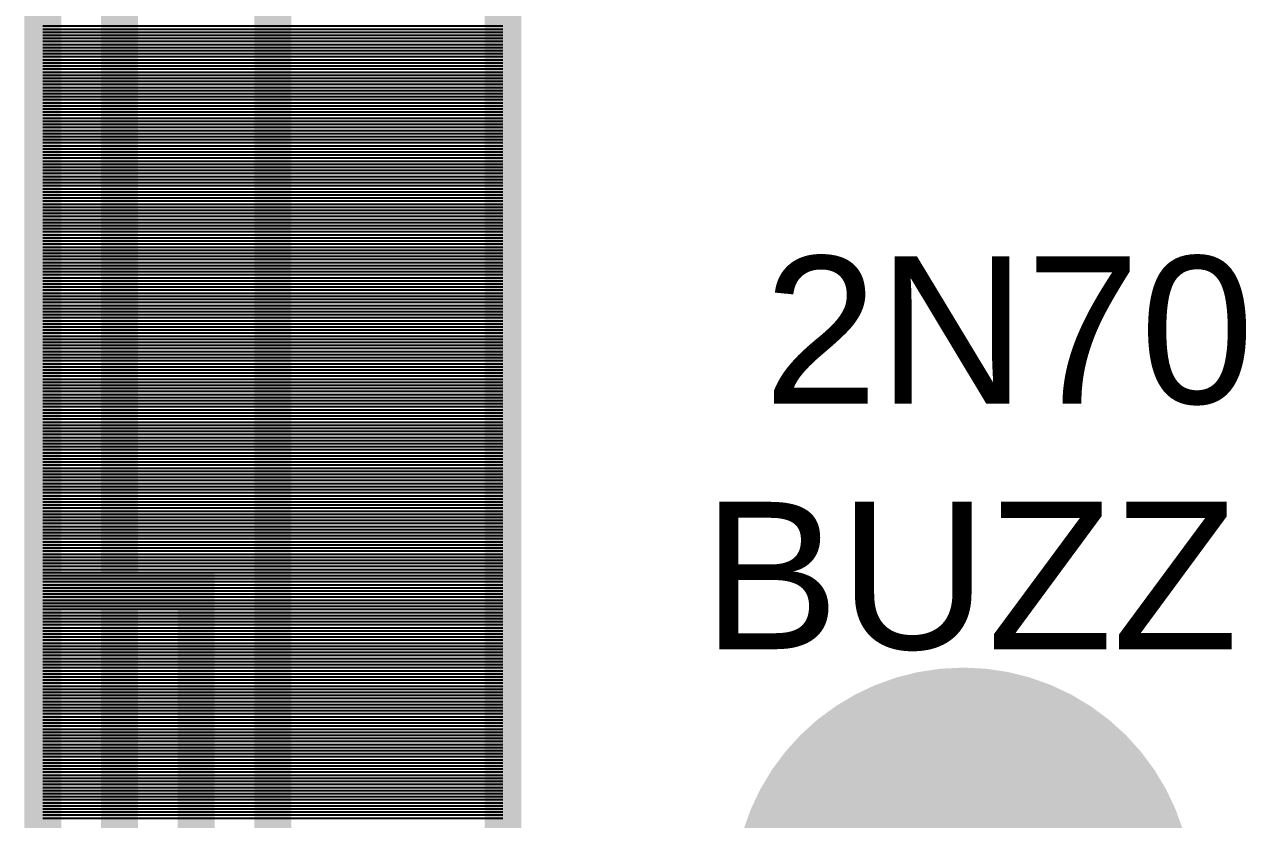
# Model space of a CAD drawing. Extents: x -1.19 to 1.19, y -1.21 to 1.21.
# Drawn here: x -1.171 to -0.7733, y -0.1785 to 0.0805 of the extents above; entities that cross this region are included whole.
import ezdxf

# ---------------------------------------------------------------- set-up
doc = ezdxf.new("R2010")
doc.units = 0
doc.layers.get('0').update_dxf_attribs({"linetype": 'CONTINUOUS'})

# ---------------------------------------------------------------- blocks, each defined once
blk = doc.blocks.new('EPAD')
at = {"const_width": 0.5}
blk.add_lwpolyline([(-0.25, 0, 1), (0.25, 0, 1)], format="xyb", close=True, dxfattribs=at)

msp = doc.modelspace()

# ---------------------------------------------------------------- linework, layer by layer
at = {"const_width": 0.012}
for points in [[(-1.165, -0.379), (-1.165, 1.17), (-1.09, 1.17), (-1.09, -0.379), (-1.165, -0.379)], [(-1.14, -0.429), (-1.14, 0.22), (-1.015, 0.22), (-1.015, -0.429), (-1.14, -0.429)], [(-1.165, -1.204), (-1.165, -0.104), (-1.115, -0.104), (-1.115, -1.204), (-1.165, -1.204)]]:
    msp.add_lwpolyline(points, dxfattribs=at)
for points in [[(-1.165, 0.08), (-1.09, 0.08)], [(-1.14, 0.08), (-1.015, 0.08)], [(-1.165, 0.079), (-1.09, 0.079)], [(-1.165, 0.078), (-1.09, 0.078)], [(-1.165, 0.077), (-1.09, 0.077)], [(-1.165, 0.076), (-1.09, 0.076)], [(-1.14, 0.079), (-1.015, 0.079)], [(-1.14, 0.078), (-1.015, 0.078)], [(-1.14, 0.077), (-1.015, 0.077)], [(-1.14, 0.076), (-1.015, 0.076)], [(-1.165, 0.075), (-1.09, 0.075)], [(-1.165, 0.074), (-1.09, 0.074)], [(-1.165, 0.073), (-1.09, 0.073)], [(-1.165, 0.072), (-1.09, 0.072)], [(-1.14, 0.075), (-1.015, 0.075)], [(-1.14, 0.074), (-1.015, 0.074)], [(-1.14, 0.073), (-1.015, 0.073)], [(-1.14, 0.072), (-1.015, 0.072)], [(-1.165, 0.071), (-1.09, 0.071)], [(-1.165, 0.07), (-1.09, 0.07)], [(-1.165, 0.069), (-1.09, 0.069)], [(-1.165, 0.068), (-1.09, 0.068)], [(-1.14, 0.071), (-1.015, 0.071)], [(-1.14, 0.07), (-1.015, 0.07)], [(-1.14, 0.069), (-1.015, 0.069)], [(-1.14, 0.068), (-1.015, 0.068)], [(-1.165, 0.067), (-1.09, 0.067)], [(-1.165, 0.066), (-1.09, 0.066)], [(-1.165, 0.065), (-1.09, 0.065)], [(-1.165, 0.064), (-1.09, 0.064)], [(-1.14, 0.067), (-1.015, 0.067)], [(-1.14, 0.066), (-1.015, 0.066)], [(-1.14, 0.065), (-1.015, 0.065)], [(-1.14, 0.064), (-1.015, 0.064)], [(-1.165, 0.063), (-1.09, 0.063)], [(-1.165, 0.062), (-1.09, 0.062)], [(-1.165, 0.061), (-1.09, 0.061)], [(-1.165, 0.06), (-1.09, 0.06)], [(-1.14, 0.063), (-1.015, 0.063)], [(-1.14, 0.062), (-1.015, 0.062)], [(-1.14, 0.061), (-1.015, 0.061)], [(-1.14, 0.06), (-1.015, 0.06)], [(-1.165, 0.059), (-1.09, 0.059)], [(-1.165, 0.058), (-1.09, 0.058)], [(-1.165, 0.057), (-1.09, 0.057)], [(-1.165, 0.056), (-1.09, 0.056)], [(-1.14, 0.059), (-1.015, 0.059)], [(-1.14, 0.058), (-1.015, 0.058)], [(-1.14, 0.057), (-1.015, 0.057)], [(-1.14, 0.056), (-1.015, 0.056)], [(-1.165, 0.055), (-1.09, 0.055)], [(-1.165, 0.054), (-1.09, 0.054)], [(-1.165, 0.053), (-1.09, 0.053)], [(-1.165, 0.052), (-1.09, 0.052)], [(-1.14, 0.055), (-1.015, 0.055)], [(-1.14, 0.054), (-1.015, 0.054)], [(-1.14, 0.053), (-1.015, 0.053)], [(-1.14, 0.052), (-1.015, 0.052)], [(-1.165, 0.051), (-1.09, 0.051)], [(-1.165, 0.05), (-1.09, 0.05)], [(-1.165, 0.049), (-1.09, 0.049)], [(-1.165, 0.048), (-1.09, 0.048)], [(-1.14, 0.051), (-1.015, 0.051)], [(-1.14, 0.05), (-1.015, 0.05)], [(-1.14, 0.049), (-1.015, 0.049)], [(-1.14, 0.048), (-1.015, 0.048)], [(-1.165, 0.047), (-1.09, 0.047)], [(-1.165, 0.046), (-1.09, 0.046)], [(-1.165, 0.045), (-1.09, 0.045)], [(-1.165, 0.044), (-1.09, 0.044)], [(-1.14, 0.047), (-1.015, 0.047)], [(-1.14, 0.046), (-1.015, 0.046)], [(-1.14, 0.045), (-1.015, 0.045)], [(-1.14, 0.044), (-1.015, 0.044)], [(-1.165, 0.043), (-1.09, 0.043)], [(-1.165, 0.042), (-1.09, 0.042)], [(-1.165, 0.041), (-1.09, 0.041)], [(-1.165, 0.04), (-1.09, 0.04)], [(-1.14, 0.043), (-1.015, 0.043)], [(-1.14, 0.042), (-1.015, 0.042)], [(-1.14, 0.041), (-1.015, 0.041)], [(-1.14, 0.04), (-1.015, 0.04)], [(-1.165, 0.039), (-1.09, 0.039)], [(-1.165, 0.038), (-1.09, 0.038)], [(-1.165, 0.037), (-1.09, 0.037)], [(-1.165, 0.036), (-1.09, 0.036)], [(-1.14, 0.039), (-1.015, 0.039)], [(-1.14, 0.038), (-1.015, 0.038)], [(-1.14, 0.037), (-1.015, 0.037)], [(-1.14, 0.036), (-1.015, 0.036)], [(-1.165, 0.035), (-1.09, 0.035)], [(-1.165, 0.034), (-1.09, 0.034)], [(-1.165, 0.033), (-1.09, 0.033)], [(-1.165, 0.032), (-1.09, 0.032)], [(-1.14, 0.035), (-1.015, 0.035)], [(-1.14, 0.034), (-1.015, 0.034)], [(-1.14, 0.033), (-1.015, 0.033)], [(-1.14, 0.032), (-1.015, 0.032)], [(-1.165, 0.031), (-1.09, 0.031)], [(-1.165, 0.03), (-1.09, 0.03)], [(-1.165, 0.029), (-1.09, 0.029)], [(-1.165, 0.028), (-1.09, 0.028)], [(-1.14, 0.031), (-1.015, 0.031)], [(-1.14, 0.03), (-1.015, 0.03)], [(-1.14, 0.029), (-1.015, 0.029)], [(-1.14, 0.028), (-1.015, 0.028)], [(-1.165, 0.027), (-1.09, 0.027)], [(-1.165, 0.026), (-1.09, 0.026)], [(-1.165, 0.025), (-1.09, 0.025)], [(-1.165, 0.024), (-1.09, 0.024)], [(-1.14, 0.027), (-1.015, 0.027)], [(-1.14, 0.026), (-1.015, 0.026)], [(-1.14, 0.025), (-1.015, 0.025)], [(-1.14, 0.024), (-1.015, 0.024)], [(-1.165, 0.023), (-1.09, 0.023)], [(-1.165, 0.022), (-1.09, 0.022)], [(-1.165, 0.021), (-1.09, 0.021)], [(-1.165, 0.02), (-1.09, 0.02)], [(-1.14, 0.023), (-1.015, 0.023)], [(-1.14, 0.022), (-1.015, 0.022)], [(-1.14, 0.021), (-1.015, 0.021)], [(-1.14, 0.02), (-1.015, 0.02)], [(-1.165, 0.019), (-1.09, 0.019)], [(-1.165, 0.018), (-1.09, 0.018)], [(-1.165, 0.017), (-1.09, 0.017)], [(-1.165, 0.016), (-1.09, 0.016)], [(-1.14, 0.019), (-1.015, 0.019)], [(-1.14, 0.018), (-1.015, 0.018)], [(-1.14, 0.017), (-1.015, 0.017)], [(-1.14, 0.016), (-1.015, 0.016)], [(-1.165, 0.015), (-1.09, 0.015)], [(-1.165, 0.014), (-1.09, 0.014)], [(-1.165, 0.013), (-1.09, 0.013)], [(-1.165, 0.012), (-1.09, 0.012)], [(-1.14, 0.015), (-1.015, 0.015)], [(-1.14, 0.014), (-1.015, 0.014)], [(-1.14, 0.013), (-1.015, 0.013)], [(-1.14, 0.012), (-1.015, 0.012)], [(-1.165, 0.011), (-1.09, 0.011)], [(-1.165, 0.01), (-1.09, 0.01)], [(-1.165, 0.009), (-1.09, 0.009)], [(-1.165, 0.008), (-1.09, 0.008)], [(-1.14, 0.011), (-1.015, 0.011)], [(-1.14, 0.01), (-1.015, 0.01)], [(-1.14, 0.009), (-1.015, 0.009)], [(-1.14, 0.008), (-1.015, 0.008)], [(-1.165, 0.007), (-1.09, 0.007)], [(-1.165, 0.006), (-1.09, 0.006)], [(-1.165, 0.005), (-1.09, 0.005)], [(-1.165, 0.004), (-1.09, 0.004)], [(-1.14, 0.007), (-1.015, 0.007)], [(-1.14, 0.006), (-1.015, 0.006)], [(-1.14, 0.005), (-1.015, 0.005)], [(-1.14, 0.004), (-1.015, 0.004)], [(-1.165, 0.003), (-1.09, 0.003)], [(-1.165, 0.002), (-1.09, 0.002)], [(-1.165, 0.001), (-1.09, 0.001)], [(-1.165, 0), (-1.09, 0)], [(-1.14, 0.003), (-1.015, 0.003)], [(-1.14, 0.002), (-1.015, 0.002)], [(-1.14, 0.001), (-1.015, 0.001)], [(-1.14, 0), (-1.015, 0)], [(-1.165, -0.001), (-1.09, -0.001)], [(-1.165, -0.002), (-1.09, -0.002)], [(-1.165, -0.003), (-1.09, -0.003)], [(-1.14, -0.001), (-1.015, -0.001)], [(-1.14, -0.002), (-1.015, -0.002)], [(-1.14, -0.003), (-1.015, -0.003)], [(-1.165, -0.004), (-1.09, -0.004)], [(-1.165, -0.005), (-1.09, -0.005)], [(-1.165, -0.006), (-1.09, -0.006)], [(-1.165, -0.007), (-1.09, -0.007)], [(-1.14, -0.004), (-1.015, -0.004)], [(-1.14, -0.005), (-1.015, -0.005)], [(-1.14, -0.006), (-1.015, -0.006)], [(-1.14, -0.007), (-1.015, -0.007)], [(-1.165, -0.008), (-1.09, -0.008)], [(-1.165, -0.009), (-1.09, -0.009)], [(-1.165, -0.01), (-1.09, -0.01)], [(-1.165, -0.011), (-1.09, -0.011)], [(-1.14, -0.008), (-1.015, -0.008)], [(-1.14, -0.009), (-1.015, -0.009)], [(-1.14, -0.01), (-1.015, -0.01)], [(-1.14, -0.011), (-1.015, -0.011)], [(-1.165, -0.012), (-1.09, -0.012)], [(-1.165, -0.013), (-1.09, -0.013)], [(-1.165, -0.014), (-1.09, -0.014)], [(-1.165, -0.015), (-1.09, -0.015)], [(-1.14, -0.012), (-1.015, -0.012)], [(-1.14, -0.013), (-1.015, -0.013)], [(-1.14, -0.014), (-1.015, -0.014)], [(-1.14, -0.015), (-1.015, -0.015)], [(-1.165, -0.016), (-1.09, -0.016)], [(-1.165, -0.017), (-1.09, -0.017)], [(-1.165, -0.018), (-1.09, -0.018)], [(-1.165, -0.019), (-1.09, -0.019)], [(-1.14, -0.016), (-1.015, -0.016)], [(-1.14, -0.017), (-1.015, -0.017)], [(-1.14, -0.018), (-1.015, -0.018)], [(-1.14, -0.019), (-1.015, -0.019)], [(-1.165, -0.02), (-1.09, -0.02)], [(-1.165, -0.021), (-1.09, -0.021)], [(-1.165, -0.022), (-1.09, -0.022)], [(-1.165, -0.023), (-1.09, -0.023)], [(-1.14, -0.02), (-1.015, -0.02)], [(-1.14, -0.021), (-1.015, -0.021)], [(-1.14, -0.022), (-1.015, -0.022)], [(-1.14, -0.023), (-1.015, -0.023)], [(-1.165, -0.024), (-1.09, -0.024)], [(-1.165, -0.025), (-1.09, -0.025)], [(-1.165, -0.026), (-1.09, -0.026)], [(-1.165, -0.027), (-1.09, -0.027)], [(-1.14, -0.024), (-1.015, -0.024)], [(-1.14, -0.025), (-1.015, -0.025)], [(-1.14, -0.026), (-1.015, -0.026)], [(-1.14, -0.027), (-1.015, -0.027)], [(-1.165, -0.028), (-1.09, -0.028)], [(-1.165, -0.029), (-1.09, -0.029)], [(-1.165, -0.03), (-1.09, -0.03)], [(-1.165, -0.031), (-1.09, -0.031)], [(-1.14, -0.028), (-1.015, -0.028)], [(-1.14, -0.029), (-1.015, -0.029)], [(-1.14, -0.03), (-1.015, -0.03)], [(-1.14, -0.031), (-1.015, -0.031)], [(-1.165, -0.032), (-1.09, -0.032)], [(-1.165, -0.033), (-1.09, -0.033)], [(-1.165, -0.034), (-1.09, -0.034)], [(-1.165, -0.035), (-1.09, -0.035)], [(-1.14, -0.032), (-1.015, -0.032)], [(-1.14, -0.033), (-1.015, -0.033)], [(-1.14, -0.034), (-1.015, -0.034)], [(-1.14, -0.035), (-1.015, -0.035)], [(-1.165, -0.036), (-1.09, -0.036)], [(-1.165, -0.037), (-1.09, -0.037)], [(-1.165, -0.038), (-1.09, -0.038)], [(-1.165, -0.039), (-1.09, -0.039)], [(-1.14, -0.036), (-1.015, -0.036)], [(-1.14, -0.037), (-1.015, -0.037)], [(-1.14, -0.038), (-1.015, -0.038)], [(-1.14, -0.039), (-1.015, -0.039)], [(-1.165, -0.04), (-1.09, -0.04)], [(-1.165, -0.041), (-1.09, -0.041)], [(-1.165, -0.042), (-1.09, -0.042)], [(-1.165, -0.043), (-1.09, -0.043)], [(-1.14, -0.04), (-1.015, -0.04)], [(-1.14, -0.041), (-1.015, -0.041)], [(-1.14, -0.042), (-1.015, -0.042)], [(-1.14, -0.043), (-1.015, -0.043)], [(-1.165, -0.044), (-1.09, -0.044)], [(-1.165, -0.045), (-1.09, -0.045)], [(-1.165, -0.046), (-1.09, -0.046)], [(-1.165, -0.047), (-1.09, -0.047)], [(-1.14, -0.044), (-1.015, -0.044)], [(-1.14, -0.045), (-1.015, -0.045)], [(-1.14, -0.046), (-1.015, -0.046)], [(-1.14, -0.047), (-1.015, -0.047)], [(-1.165, -0.048), (-1.09, -0.048)], [(-1.165, -0.049), (-1.09, -0.049)], [(-1.165, -0.05), (-1.09, -0.05)], [(-1.165, -0.051), (-1.09, -0.051)], [(-1.14, -0.048), (-1.015, -0.048)], [(-1.14, -0.049), (-1.015, -0.049)], [(-1.14, -0.05), (-1.015, -0.05)], [(-1.14, -0.051), (-1.015, -0.051)], [(-1.165, -0.052), (-1.09, -0.052)], [(-1.165, -0.053), (-1.09, -0.053)], [(-1.165, -0.054), (-1.09, -0.054)], [(-1.165, -0.055), (-1.09, -0.055)], [(-1.14, -0.052), (-1.015, -0.052)], [(-1.14, -0.053), (-1.015, -0.053)], [(-1.14, -0.054), (-1.015, -0.054)], [(-1.14, -0.055), (-1.015, -0.055)], [(-1.165, -0.056), (-1.09, -0.056)], [(-1.165, -0.057), (-1.09, -0.057)], [(-1.165, -0.058), (-1.09, -0.058)], [(-1.165, -0.059), (-1.09, -0.059)], [(-1.14, -0.056), (-1.015, -0.056)], [(-1.14, -0.057), (-1.015, -0.057)], [(-1.14, -0.058), (-1.015, -0.058)], [(-1.14, -0.059), (-1.015, -0.059)], [(-1.165, -0.06), (-1.09, -0.06)], [(-1.165, -0.061), (-1.09, -0.061)], [(-1.165, -0.062), (-1.09, -0.062)], [(-1.165, -0.063), (-1.09, -0.063)], [(-1.14, -0.06), (-1.015, -0.06)], [(-1.14, -0.061), (-1.015, -0.061)], [(-1.14, -0.062), (-1.015, -0.062)], [(-1.14, -0.063), (-1.015, -0.063)], [(-1.165, -0.064), (-1.09, -0.064)], [(-1.165, -0.065), (-1.09, -0.065)], [(-1.165, -0.066), (-1.09, -0.066)], [(-1.165, -0.067), (-1.09, -0.067)], [(-1.14, -0.064), (-1.015, -0.064)], [(-1.14, -0.065), (-1.015, -0.065)], [(-1.14, -0.066), (-1.015, -0.066)], [(-1.14, -0.067), (-1.015, -0.067)], [(-1.165, -0.068), (-1.09, -0.068)], [(-1.165, -0.069), (-1.09, -0.069)], [(-1.165, -0.07), (-1.09, -0.07)], [(-1.165, -0.071), (-1.09, -0.071)], [(-1.14, -0.068), (-1.015, -0.068)], [(-1.14, -0.069), (-1.015, -0.069)], [(-1.14, -0.07), (-1.015, -0.07)], [(-1.14, -0.071), (-1.015, -0.071)], [(-1.165, -0.072), (-1.09, -0.072)], [(-1.165, -0.073), (-1.09, -0.073)], [(-1.165, -0.074), (-1.09, -0.074)], [(-1.165, -0.075), (-1.09, -0.075)], [(-1.14, -0.072), (-1.015, -0.072)], [(-1.14, -0.073), (-1.015, -0.073)], [(-1.14, -0.074), (-1.015, -0.074)], [(-1.14, -0.075), (-1.015, -0.075)], [(-1.165, -0.076), (-1.09, -0.076)], [(-1.165, -0.077), (-1.09, -0.077)], [(-1.165, -0.078), (-1.09, -0.078)], [(-1.165, -0.079), (-1.09, -0.079)], [(-1.14, -0.076), (-1.015, -0.076)], [(-1.14, -0.077), (-1.015, -0.077)], [(-1.14, -0.078), (-1.015, -0.078)], [(-1.14, -0.079), (-1.015, -0.079)], [(-1.165, -0.08), (-1.09, -0.08)], [(-1.165, -0.081), (-1.09, -0.081)], [(-1.165, -0.082), (-1.09, -0.082)], [(-1.165, -0.083), (-1.09, -0.083)], [(-1.14, -0.08), (-1.015, -0.08)], [(-1.14, -0.081), (-1.015, -0.081)], [(-1.14, -0.082), (-1.015, -0.082)], [(-1.14, -0.083), (-1.015, -0.083)], [(-1.165, -0.084), (-1.09, -0.084)], [(-1.165, -0.085), (-1.09, -0.085)], [(-1.165, -0.086), (-1.09, -0.086)], [(-1.165, -0.087), (-1.09, -0.087)], [(-1.14, -0.084), (-1.015, -0.084)], [(-1.14, -0.085), (-1.015, -0.085)], [(-1.14, -0.086), (-1.015, -0.086)], [(-1.14, -0.087), (-1.015, -0.087)], [(-1.165, -0.088), (-1.09, -0.088)], [(-1.165, -0.089), (-1.09, -0.089)], [(-1.165, -0.09), (-1.09, -0.09)], [(-1.165, -0.091), (-1.09, -0.091)], [(-1.14, -0.088), (-1.015, -0.088)], [(-1.14, -0.089), (-1.015, -0.089)], [(-1.14, -0.09), (-1.015, -0.09)], [(-1.14, -0.091), (-1.015, -0.091)], [(-1.165, -0.092), (-1.09, -0.092)], [(-1.165, -0.093), (-1.09, -0.093)], [(-1.165, -0.094), (-1.09, -0.094)], [(-1.165, -0.095), (-1.09, -0.095)], [(-1.14, -0.092), (-1.015, -0.092)], [(-1.14, -0.093), (-1.015, -0.093)], [(-1.14, -0.094), (-1.015, -0.094)], [(-1.14, -0.095), (-1.015, -0.095)], [(-1.165, -0.096), (-1.09, -0.096)], [(-1.165, -0.097), (-1.09, -0.097)], [(-1.165, -0.098), (-1.09, -0.098)], [(-1.165, -0.099), (-1.09, -0.099)], [(-1.14, -0.096), (-1.015, -0.096)], [(-1.14, -0.097), (-1.015, -0.097)], [(-1.14, -0.098), (-1.015, -0.098)], [(-1.14, -0.099), (-1.015, -0.099)], [(-1.165, -0.1), (-1.09, -0.1)], [(-1.165, -0.101), (-1.09, -0.101)], [(-1.165, -0.102), (-1.09, -0.102)], [(-1.165, -0.103), (-1.09, -0.103)], [(-1.14, -0.1), (-1.015, -0.1)], [(-1.14, -0.101), (-1.015, -0.101)], [(-1.14, -0.102), (-1.015, -0.102)], [(-1.14, -0.103), (-1.015, -0.103)], [(-1.165, -0.104), (-1.115, -0.104)], [(-1.165, -0.104), (-1.09, -0.104)], [(-1.165, -0.105), (-1.115, -0.105)], [(-1.165, -0.105), (-1.09, -0.105)], [(-1.165, -0.106), (-1.115, -0.106)], [(-1.165, -0.106), (-1.09, -0.106)], [(-1.165, -0.107), (-1.115, -0.107)], [(-1.165, -0.107), (-1.09, -0.107)], [(-1.14, -0.104), (-1.015, -0.104)], [(-1.14, -0.105), (-1.015, -0.105)], [(-1.14, -0.106), (-1.015, -0.106)], [(-1.14, -0.107), (-1.015, -0.107)], [(-1.165, -0.108), (-1.115, -0.108)], [(-1.165, -0.108), (-1.09, -0.108)], [(-1.165, -0.109), (-1.115, -0.109)], [(-1.165, -0.109), (-1.09, -0.109)], [(-1.165, -0.11), (-1.115, -0.11)], [(-1.165, -0.11), (-1.09, -0.11)], [(-1.165, -0.111), (-1.115, -0.111)], [(-1.165, -0.111), (-1.09, -0.111)], [(-1.14, -0.108), (-1.015, -0.108)], [(-1.14, -0.109), (-1.015, -0.109)], [(-1.14, -0.11), (-1.015, -0.11)], [(-1.14, -0.111), (-1.015, -0.111)], [(-1.165, -0.112), (-1.115, -0.112)], [(-1.165, -0.112), (-1.09, -0.112)], [(-1.165, -0.113), (-1.115, -0.113)], [(-1.165, -0.113), (-1.09, -0.113)], [(-1.165, -0.114), (-1.115, -0.114)], [(-1.165, -0.114), (-1.09, -0.114)], [(-1.165, -0.115), (-1.115, -0.115)], [(-1.165, -0.115), (-1.09, -0.115)], [(-1.14, -0.112), (-1.015, -0.112)], [(-1.14, -0.113), (-1.015, -0.113)], [(-1.14, -0.114), (-1.015, -0.114)], [(-1.14, -0.115), (-1.015, -0.115)], [(-1.165, -0.116), (-1.115, -0.116)], [(-1.165, -0.116), (-1.09, -0.116)], [(-1.165, -0.117), (-1.115, -0.117)], [(-1.165, -0.117), (-1.09, -0.117)], [(-1.165, -0.118), (-1.115, -0.118)], [(-1.165, -0.118), (-1.09, -0.118)], [(-1.165, -0.119), (-1.115, -0.119)], [(-1.165, -0.119), (-1.09, -0.119)], [(-1.14, -0.116), (-1.015, -0.116)], [(-1.14, -0.117), (-1.015, -0.117)], [(-1.14, -0.118), (-1.015, -0.118)], [(-1.14, -0.119), (-1.015, -0.119)], [(-1.165, -0.12), (-1.115, -0.12)], [(-1.165, -0.12), (-1.09, -0.12)], [(-1.165, -0.121), (-1.115, -0.121)], [(-1.165, -0.121), (-1.09, -0.121)], [(-1.165, -0.122), (-1.115, -0.122)], [(-1.165, -0.122), (-1.09, -0.122)], [(-1.165, -0.123), (-1.115, -0.123)], [(-1.165, -0.123), (-1.09, -0.123)], [(-1.14, -0.12), (-1.015, -0.12)], [(-1.14, -0.121), (-1.015, -0.121)], [(-1.14, -0.122), (-1.015, -0.122)], [(-1.14, -0.123), (-1.015, -0.123)], [(-1.165, -0.124), (-1.115, -0.124)], [(-1.165, -0.124), (-1.09, -0.124)], [(-1.165, -0.125), (-1.115, -0.125)], [(-1.165, -0.125), (-1.09, -0.125)], [(-1.165, -0.126), (-1.115, -0.126)], [(-1.165, -0.126), (-1.09, -0.126)], [(-1.165, -0.127), (-1.115, -0.127)], [(-1.165, -0.127), (-1.09, -0.127)], [(-1.14, -0.124), (-1.015, -0.124)], [(-1.14, -0.125), (-1.015, -0.125)], [(-1.14, -0.126), (-1.015, -0.126)], [(-1.14, -0.127), (-1.015, -0.127)], [(-1.165, -0.128), (-1.115, -0.128)], [(-1.165, -0.128), (-1.09, -0.128)], [(-1.165, -0.129), (-1.115, -0.129)], [(-1.165, -0.129), (-1.09, -0.129)], [(-1.165, -0.13), (-1.115, -0.13)], [(-1.165, -0.13), (-1.09, -0.13)], [(-1.165, -0.131), (-1.115, -0.131)], [(-1.165, -0.131), (-1.09, -0.131)], [(-1.14, -0.128), (-1.015, -0.128)], [(-1.14, -0.129), (-1.015, -0.129)], [(-1.14, -0.13), (-1.015, -0.13)], [(-1.14, -0.131), (-1.015, -0.131)], [(-1.165, -0.132), (-1.115, -0.132)], [(-1.165, -0.132), (-1.09, -0.132)], [(-1.165, -0.133), (-1.115, -0.133)], [(-1.165, -0.133), (-1.09, -0.133)], [(-1.165, -0.134), (-1.115, -0.134)], [(-1.165, -0.134), (-1.09, -0.134)], [(-1.165, -0.135), (-1.115, -0.135)], [(-1.165, -0.135), (-1.09, -0.135)], [(-1.14, -0.132), (-1.015, -0.132)], [(-1.14, -0.133), (-1.015, -0.133)], [(-1.14, -0.134), (-1.015, -0.134)], [(-1.14, -0.135), (-1.015, -0.135)], [(-1.165, -0.136), (-1.115, -0.136)], [(-1.165, -0.136), (-1.09, -0.136)], [(-1.165, -0.137), (-1.115, -0.137)], [(-1.165, -0.137), (-1.09, -0.137)], [(-1.165, -0.138), (-1.115, -0.138)], [(-1.165, -0.138), (-1.09, -0.138)], [(-1.165, -0.139), (-1.115, -0.139)], [(-1.165, -0.139), (-1.09, -0.139)], [(-1.14, -0.136), (-1.015, -0.136)], [(-1.14, -0.137), (-1.015, -0.137)], [(-1.14, -0.138), (-1.015, -0.138)], [(-1.14, -0.139), (-1.015, -0.139)], [(-1.165, -0.14), (-1.115, -0.14)], [(-1.165, -0.14), (-1.09, -0.14)], [(-1.165, -0.141), (-1.115, -0.141)], [(-1.165, -0.141), (-1.09, -0.141)], [(-1.165, -0.142), (-1.115, -0.142)], [(-1.165, -0.142), (-1.09, -0.142)], [(-1.165, -0.143), (-1.115, -0.143)], [(-1.165, -0.143), (-1.09, -0.143)], [(-1.14, -0.14), (-1.015, -0.14)], [(-1.14, -0.141), (-1.015, -0.141)], [(-1.14, -0.142), (-1.015, -0.142)], [(-1.14, -0.143), (-1.015, -0.143)], [(-1.165, -0.144), (-1.115, -0.144)], [(-1.165, -0.144), (-1.09, -0.144)], [(-1.165, -0.145), (-1.115, -0.145)], [(-1.165, -0.145), (-1.09, -0.145)], [(-1.165, -0.146), (-1.115, -0.146)], [(-1.165, -0.146), (-1.09, -0.146)], [(-1.165, -0.147), (-1.115, -0.147)], [(-1.165, -0.147), (-1.09, -0.147)], [(-1.14, -0.144), (-1.015, -0.144)], [(-1.14, -0.145), (-1.015, -0.145)], [(-1.14, -0.146), (-1.015, -0.146)], [(-1.14, -0.147), (-1.015, -0.147)], [(-1.165, -0.148), (-1.115, -0.148)], [(-1.165, -0.148), (-1.09, -0.148)], [(-1.165, -0.149), (-1.115, -0.149)], [(-1.165, -0.149), (-1.09, -0.149)], [(-1.165, -0.15), (-1.115, -0.15)], [(-1.165, -0.15), (-1.09, -0.15)], [(-1.165, -0.151), (-1.115, -0.151)], [(-1.165, -0.151), (-1.09, -0.151)], [(-1.14, -0.148), (-1.015, -0.148)], [(-1.14, -0.149), (-1.015, -0.149)], [(-1.14, -0.15), (-1.015, -0.15)], [(-1.14, -0.151), (-1.015, -0.151)], [(-1.165, -0.152), (-1.115, -0.152)], [(-1.165, -0.152), (-1.09, -0.152)], [(-1.165, -0.153), (-1.115, -0.153)], [(-1.165, -0.153), (-1.09, -0.153)], [(-1.165, -0.154), (-1.115, -0.154)], [(-1.165, -0.154), (-1.09, -0.154)], [(-1.165, -0.155), (-1.115, -0.155)], [(-1.165, -0.155), (-1.09, -0.155)], [(-1.14, -0.152), (-1.015, -0.152)], [(-1.14, -0.153), (-1.015, -0.153)], [(-1.14, -0.154), (-1.015, -0.154)], [(-1.14, -0.155), (-1.015, -0.155)], [(-1.165, -0.156), (-1.115, -0.156)], [(-1.165, -0.156), (-1.09, -0.156)], [(-1.165, -0.157), (-1.115, -0.157)], [(-1.165, -0.157), (-1.09, -0.157)], [(-1.165, -0.158), (-1.115, -0.158)], [(-1.165, -0.158), (-1.09, -0.158)], [(-1.165, -0.159), (-1.115, -0.159)], [(-1.165, -0.159), (-1.09, -0.159)], [(-1.14, -0.156), (-1.015, -0.156)], [(-1.14, -0.157), (-1.015, -0.157)], [(-1.14, -0.158), (-1.015, -0.158)], [(-1.14, -0.159), (-1.015, -0.159)], [(-1.165, -0.16), (-1.115, -0.16)], [(-1.165, -0.16), (-1.09, -0.16)], [(-1.165, -0.161), (-1.115, -0.161)], [(-1.165, -0.161), (-1.09, -0.161)], [(-1.165, -0.162), (-1.115, -0.162)], [(-1.165, -0.162), (-1.09, -0.162)], [(-1.165, -0.163), (-1.115, -0.163)], [(-1.165, -0.163), (-1.09, -0.163)], [(-1.14, -0.16), (-1.015, -0.16)], [(-1.14, -0.161), (-1.015, -0.161)], [(-1.14, -0.162), (-1.015, -0.162)], [(-1.14, -0.163), (-1.015, -0.163)], [(-1.165, -0.164), (-1.115, -0.164)], [(-1.165, -0.164), (-1.09, -0.164)], [(-1.165, -0.165), (-1.115, -0.165)], [(-1.165, -0.165), (-1.09, -0.165)], [(-1.165, -0.166), (-1.115, -0.166)], [(-1.165, -0.166), (-1.09, -0.166)], [(-1.165, -0.167), (-1.115, -0.167)], [(-1.165, -0.167), (-1.09, -0.167)], [(-1.14, -0.164), (-1.015, -0.164)], [(-1.14, -0.165), (-1.015, -0.165)], [(-1.14, -0.166), (-1.015, -0.166)], [(-1.14, -0.167), (-1.015, -0.167)], [(-1.165, -0.168), (-1.115, -0.168)], [(-1.165, -0.168), (-1.09, -0.168)], [(-1.165, -0.169), (-1.115, -0.169)], [(-1.165, -0.169), (-1.09, -0.169)], [(-1.165, -0.17), (-1.115, -0.17)], [(-1.165, -0.17), (-1.09, -0.17)], [(-1.165, -0.171), (-1.115, -0.171)], [(-1.165, -0.171), (-1.09, -0.171)], [(-1.14, -0.168), (-1.015, -0.168)], [(-1.14, -0.169), (-1.015, -0.169)], [(-1.14, -0.17), (-1.015, -0.17)], [(-1.14, -0.171), (-1.015, -0.171)], [(-1.165, -0.172), (-1.115, -0.172)], [(-1.165, -0.172), (-1.09, -0.172)], [(-1.165, -0.173), (-1.115, -0.173)], [(-1.165, -0.173), (-1.09, -0.173)], [(-1.165, -0.174), (-1.115, -0.174)], [(-1.165, -0.174), (-1.09, -0.174)], [(-1.165, -0.175), (-1.115, -0.175)], [(-1.165, -0.175), (-1.09, -0.175)], [(-1.14, -0.172), (-1.015, -0.172)], [(-1.14, -0.173), (-1.015, -0.173)], [(-1.14, -0.174), (-1.015, -0.174)], [(-1.14, -0.175), (-1.015, -0.175)], [(-1.165, -0.176), (-1.115, -0.176)], [(-1.165, -0.176), (-1.09, -0.176)], [(-1.165, -0.177), (-1.115, -0.177)], [(-1.165, -0.177), (-1.09, -0.177)], [(-1.165, -0.178), (-1.115, -0.178)], [(-1.165, -0.178), (-1.09, -0.178)], [(-1.14, -0.176), (-1.015, -0.176)], [(-1.14, -0.177), (-1.015, -0.177)], [(-1.14, -0.178), (-1.015, -0.178)]]:
    msp.add_lwpolyline(points)

# ---------------------------------------------------------------- block references
at = {"xscale": 0.15, "yscale": 0.15}
msp.add_blockref('EPAD', (-0.865, -0.204), dxfattribs=at)

# ---------------------------------------------------------------- texts
at = {"layer": '12632256', "width": 1.041667}
for s, p in [('2N7000', (-0.93, -0.043)), ('BUZZ', (-0.95, -0.123))]:
    msp.add_text(s, height=0.048, dxfattribs=at).set_placement(p)

doc.saveas('drawing.dxf')
